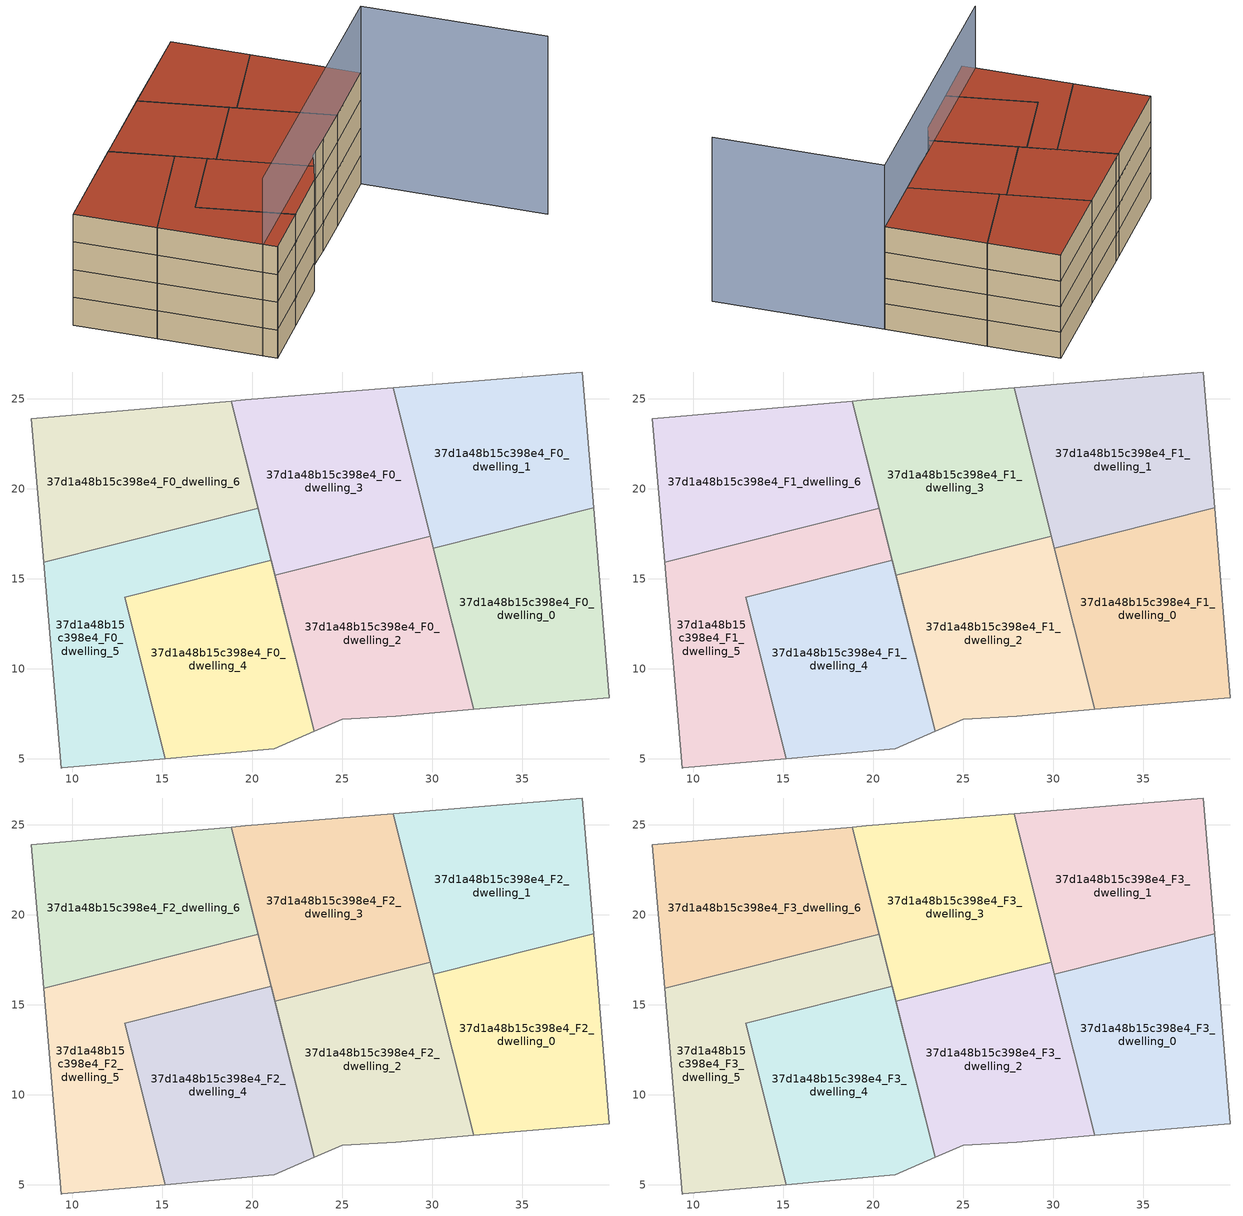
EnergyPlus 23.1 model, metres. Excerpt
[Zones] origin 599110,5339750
37d1a48b15c398e4_F0_dwelling_0
 floor ground (EU_floor_Construction): 38.98,18.94 39.85,8.4 32.33,7.74 30.07,16.7 z0
 wall adiabatic (EU_wall_Construction): 30.07,16.7 32.33,7.74 39.85,8.4 38.98,18.94 z0:3
 wall to 37d1a48b15c398e4_F0_dwelling_1 (EU_wall_Construction): 38.98,18.94 30.07,16.7 z0:3
37d1a48b15c398e4_F0_dwelling_1
 floor ground (EU_floor_Construction): 38.36,26.5 38.98,18.94 30.07,16.7 27.83,25.63 z0
 wall adiabatic (EU_wall_Construction): 38.98,18.94 38.36,26.5 27.83,25.63 30.07,16.7 z0:3
37d1a48b15c398e4_F0_dwelling_2
 floor ground (EU_floor_Construction): 29.9,17.38 32.33,7.74 27.98,7.35 24.99,7.2 23.44,6.52 21.26,15.2 z0
 wall adiabatic (EU_wall_Construction): 21.26,15.2 23.44,6.52 24.99,7.2 27.98,7.35 32.33,7.74 29.9,17.38 z0:3
 wall to 37d1a48b15c398e4_F0_dwelling_3 (EU_wall_Construction): 29.9,17.38 21.26,15.2 z0:3
37d1a48b15c398e4_F0_dwelling_3
 floor ground (EU_floor_Construction): 27.83,25.63 29.9,17.38 21.26,15.2 18.82,24.88 19.62,24.95 z0
 wall adiabatic (EU_wall_Construction): 29.9,17.38 27.83,25.63 19.62,24.95 18.82,24.88 21.26,15.2 z0:3
37d1a48b15c398e4_F0_dwelling_4
 floor ground (EU_floor_Construction): 21.05,16.03 23.44,6.52 21.22,5.56 15.16,5 12.9,13.98 z0
 wall adiabatic (EU_wall_Construction): 15.16,5 21.22,5.56 23.44,6.52 21.05,16.03 z0:3
 wall to 37d1a48b15c398e4_F0_dwelling_5 (EU_wall_Construction): 21.05,16.03 12.9,13.98 15.16,5 z0:3
37d1a48b15c398e4_F0_dwelling_5
 floor ground (EU_floor_Construction): 20.32,18.93 21.05,16.03 12.9,13.98 15.16,5 9.43,4.49 9.38,4.48 8.39,15.93 z0
 wall adiabatic (EU_wall_Construction): 8.39,15.93 9.38,4.48 9.43,4.49 15.16,5 / 21.05,16.03 20.32,18.93 z0:3
 wall to 37d1a48b15c398e4_F0_dwelling_6 (EU_wall_Construction): 20.32,18.93 8.39,15.93 z0:3
37d1a48b15c398e4_F0_dwelling_6
 floor ground (EU_floor_Construction): 18.82,24.88 20.32,18.93 8.39,15.93 7.7,23.91 z0
 wall adiabatic (EU_wall_Construction): 20.32,18.93 18.82,24.88 7.7,23.91 8.39,15.93 z0:3
37d1a48b15c398e4_F1_dwelling_0
 floor to 37d1a48b15c398e4_F0_dwelling_0 (EU_floor_Construction): 38.98,18.94 39.85,8.4 32.33,7.74 30.07,16.7 z3
 wall adiabatic (EU_wall_Construction): 30.07,16.7 32.33,7.74 39.85,8.4 38.98,18.94 z3:6
 wall to 37d1a48b15c398e4_F1_dwelling_1 (EU_wall_Construction): 38.98,18.94 30.07,16.7 z3:6
37d1a48b15c398e4_F1_dwelling_1
 floor to 37d1a48b15c398e4_F0_dwelling_1 (EU_floor_Construction): 38.36,26.5 38.98,18.94 30.07,16.7 27.83,25.63 z3
 wall adiabatic (EU_wall_Construction): 38.98,18.94 38.36,26.5 27.83,25.63 30.07,16.7 z3:6
37d1a48b15c398e4_F1_dwelling_2
 floor to 37d1a48b15c398e4_F0_dwelling_2 (EU_floor_Construction): 29.9,17.38 32.33,7.74 27.98,7.35 24.99,7.2 23.44,6.52 21.26,15.2 z3
 wall adiabatic (EU_wall_Construction): 21.26,15.2 23.44,6.52 24.99,7.2 27.98,7.35 32.33,7.74 29.9,17.38 z3:6
 wall to 37d1a48b15c398e4_F1_dwelling_3 (EU_wall_Construction): 29.9,17.38 21.26,15.2 z3:6
37d1a48b15c398e4_F1_dwelling_3
 floor to 37d1a48b15c398e4_F0_dwelling_3 (EU_floor_Construction): 27.83,25.63 29.9,17.38 21.26,15.2 18.82,24.88 19.62,24.95 z3
 wall adiabatic (EU_wall_Construction): 29.9,17.38 27.83,25.63 19.62,24.95 18.82,24.88 21.26,15.2 z3:6
37d1a48b15c398e4_F1_dwelling_4
 floor to 37d1a48b15c398e4_F0_dwelling_4 (EU_floor_Construction): 21.05,16.03 23.44,6.52 21.22,5.56 15.16,5 12.9,13.98 z3
 wall adiabatic (EU_wall_Construction): 15.16,5 21.22,5.56 23.44,6.52 21.05,16.03 z3:6
 wall to 37d1a48b15c398e4_F1_dwelling_5 (EU_wall_Construction): 21.05,16.03 12.9,13.98 15.16,5 z3:6
37d1a48b15c398e4_F1_dwelling_5
 floor to 37d1a48b15c398e4_F0_dwelling_5 (EU_floor_Construction): 20.32,18.93 21.05,16.03 12.9,13.98 15.16,5 9.43,4.49 9.38,4.48 8.39,15.93 z3
 wall adiabatic (EU_wall_Construction): 8.39,15.93 9.38,4.48 9.43,4.49 15.16,5 / 21.05,16.03 20.32,18.93 z3:6
 wall to 37d1a48b15c398e4_F1_dwelling_6 (EU_wall_Construction): 20.32,18.93 8.39,15.93 z3:6
37d1a48b15c398e4_F1_dwelling_6
 floor to 37d1a48b15c398e4_F0_dwelling_6 (EU_floor_Construction): 18.82,24.88 20.32,18.93 8.39,15.93 7.7,23.91 z3
 wall adiabatic (EU_wall_Construction): 20.32,18.93 18.82,24.88 7.7,23.91 8.39,15.93 z3:6
37d1a48b15c398e4_F2_dwelling_0
 floor to 37d1a48b15c398e4_F1_dwelling_0 (EU_floor_Construction): 38.98,18.94 39.85,8.4 32.33,7.74 30.07,16.7 z6
 wall adiabatic (EU_wall_Construction): 30.07,16.7 32.33,7.74 39.85,8.4 38.98,18.94 z6:9
 wall to 37d1a48b15c398e4_F2_dwelling_1 (EU_wall_Construction): 38.98,18.94 30.07,16.7 z6:9
37d1a48b15c398e4_F2_dwelling_1
 floor to 37d1a48b15c398e4_F1_dwelling_1 (EU_floor_Construction): 38.36,26.5 38.98,18.94 30.07,16.7 27.83,25.63 z6
 wall adiabatic (EU_wall_Construction): 38.98,18.94 38.36,26.5 27.83,25.63 30.07,16.7 z6:9
37d1a48b15c398e4_F2_dwelling_2
 floor to 37d1a48b15c398e4_F1_dwelling_2 (EU_floor_Construction): 29.9,17.38 32.33,7.74 27.98,7.35 24.99,7.2 23.44,6.52 21.26,15.2 z6
 wall adiabatic (EU_wall_Construction): 21.26,15.2 23.44,6.52 24.99,7.2 27.98,7.35 32.33,7.74 29.9,17.38 z6:9
 wall to 37d1a48b15c398e4_F2_dwelling_3 (EU_wall_Construction): 29.9,17.38 21.26,15.2 z6:9
37d1a48b15c398e4_F2_dwelling_3
 floor to 37d1a48b15c398e4_F1_dwelling_3 (EU_floor_Construction): 27.83,25.63 29.9,17.38 21.26,15.2 18.82,24.88 19.62,24.95 z6
 wall adiabatic (EU_wall_Construction): 29.9,17.38 27.83,25.63 19.62,24.95 18.82,24.88 21.26,15.2 z6:9
37d1a48b15c398e4_F2_dwelling_4
 floor to 37d1a48b15c398e4_F1_dwelling_4 (EU_floor_Construction): 21.05,16.03 23.44,6.52 21.22,5.56 15.16,5 12.9,13.98 z6
 wall adiabatic (EU_wall_Construction): 15.16,5 21.22,5.56 23.44,6.52 21.05,16.03 z6:9
 wall to 37d1a48b15c398e4_F2_dwelling_5 (EU_wall_Construction): 21.05,16.03 12.9,13.98 15.16,5 z6:9
37d1a48b15c398e4_F2_dwelling_5
 floor to 37d1a48b15c398e4_F1_dwelling_5 (EU_floor_Construction): 20.32,18.93 21.05,16.03 12.9,13.98 15.16,5 9.43,4.49 9.38,4.48 8.39,15.93 z6
 wall adiabatic (EU_wall_Construction): 8.39,15.93 9.38,4.48 9.43,4.49 15.16,5 / 21.05,16.03 20.32,18.93 z6:9
 wall to 37d1a48b15c398e4_F2_dwelling_6 (EU_wall_Construction): 20.32,18.93 8.39,15.93 z6:9
37d1a48b15c398e4_F2_dwelling_6
 floor to 37d1a48b15c398e4_F1_dwelling_6 (EU_floor_Construction): 18.82,24.88 20.32,18.93 8.39,15.93 7.7,23.91 z6
 wall adiabatic (EU_wall_Construction): 20.32,18.93 18.82,24.88 7.7,23.91 8.39,15.93 z6:9
37d1a48b15c398e4_F3_dwelling_0
 floor to 37d1a48b15c398e4_F2_dwelling_0 (EU_floor_Construction): 38.98,18.94 39.85,8.4 32.33,7.74 30.07,16.7 z9
 wall adiabatic (EU_wall_Construction): 30.07,16.7 32.33,7.74 39.85,8.4 38.98,18.94 z9:12
 wall to 37d1a48b15c398e4_F3_dwelling_1 (EU_wall_Construction): 38.98,18.94 30.07,16.7 z9:12
 roof outside (EU_roof_Construction): 39.85,8.4 38.98,18.94 30.07,16.7 32.33,7.74 z12
37d1a48b15c398e4_F3_dwelling_1
 floor to 37d1a48b15c398e4_F2_dwelling_1 (EU_floor_Construction): 38.36,26.5 38.98,18.94 30.07,16.7 27.83,25.63 z9
 wall adiabatic (EU_wall_Construction): 38.98,18.94 38.36,26.5 27.83,25.63 30.07,16.7 z9:12
 roof outside (EU_roof_Construction): 38.98,18.94 38.36,26.5 27.83,25.63 30.07,16.7 z12
37d1a48b15c398e4_F3_dwelling_2
 floor to 37d1a48b15c398e4_F2_dwelling_2 (EU_floor_Construction): 29.9,17.38 32.33,7.74 27.98,7.35 24.99,7.2 23.44,6.52 21.26,15.2 z9
 wall adiabatic (EU_wall_Construction): 21.26,15.2 23.44,6.52 24.99,7.2 27.98,7.35 32.33,7.74 29.9,17.38 z9:12
 wall to 37d1a48b15c398e4_F3_dwelling_3 (EU_wall_Construction): 29.9,17.38 21.26,15.2 z9:12
 roof outside (EU_roof_Construction): 32.33,7.74 29.9,17.38 21.26,15.2 23.44,6.52 24.99,7.2 27.98,7.35 z12
37d1a48b15c398e4_F3_dwelling_3
 floor to 37d1a48b15c398e4_F2_dwelling_3 (EU_floor_Construction): 27.83,25.63 29.9,17.38 21.26,15.2 18.82,24.88 19.62,24.95 z9
 wall adiabatic (EU_wall_Construction): 29.9,17.38 27.83,25.63 19.62,24.95 18.82,24.88 21.26,15.2 z9:12
 roof outside (EU_roof_Construction): 29.9,17.38 27.83,25.63 19.62,24.95 18.82,24.88 21.26,15.2 z12
37d1a48b15c398e4_F3_dwelling_4
 floor to 37d1a48b15c398e4_F2_dwelling_4 (EU_floor_Construction): 21.05,16.03 23.44,6.52 21.22,5.56 15.16,5 12.9,13.98 z9
 wall adiabatic (EU_wall_Construction): 15.16,5 21.22,5.56 23.44,6.52 21.05,16.03 z9:12
 wall to 37d1a48b15c398e4_F3_dwelling_5 (EU_wall_Construction): 21.05,16.03 12.9,13.98 15.16,5 z9:12
 roof outside (EU_roof_Construction): 23.44,6.52 21.05,16.03 12.9,13.98 15.16,5 21.22,5.56 z12
37d1a48b15c398e4_F3_dwelling_5
 floor to 37d1a48b15c398e4_F2_dwelling_5 (EU_floor_Construction): 20.32,18.93 21.05,16.03 12.9,13.98 15.16,5 9.43,4.49 9.38,4.48 8.39,15.93 z9
 wall adiabatic (EU_wall_Construction): 8.39,15.93 9.38,4.48 9.43,4.49 15.16,5 / 21.05,16.03 20.32,18.93 z9:12
 wall to 37d1a48b15c398e4_F3_dwelling_6 (EU_wall_Construction): 20.32,18.93 8.39,15.93 z9:12
 roof outside (EU_roof_Construction): 15.16,5 12.9,13.98 21.05,16.03 20.32,18.93 8.39,15.93 9.38,4.48 9.43,4.49 z12
37d1a48b15c398e4_F3_dwelling_6
 floor to 37d1a48b15c398e4_F2_dwelling_6 (EU_floor_Construction): 18.82,24.88 20.32,18.93 8.39,15.93 7.7,23.91 z9
 wall adiabatic (EU_wall_Construction): 20.32,18.93 18.82,24.88 7.7,23.91 8.39,15.93 z9:12
 roof outside (EU_roof_Construction): 20.32,18.93 18.82,24.88 7.7,23.91 8.39,15.93 z12
shading: 9.22,5.85 39.85,8.4 / 39.85,8.4 41.33,-9.4 z0:19.2
[Building]
EU S2 Campaign: North Axis=0; Terrain=City; Solar Distribution=FullExterior
[Site:Location]
Vienna: Latitude=48; Longitude=16.5; Time Zone=1; Elevation=183
[SizingPeriod:WeatherFileDays]
AnnualSizingPeriod: Begin Month=1; Begin Day of Month=1; End Month=12; End Day of Month=31; Day of Week for Start Day=Monday; Use Weather File Daylight Saving Period=No; Use Weather File Rain and Snow Indicators=No
[MATERIAL]
EU_InternalMass_Material: Roughness=MediumRough; Thickness=0.1; Conductivity=1; Density=1800; Specific Heat=900; Thermal Absorptance=0.9; Solar Absorptance=0.7; Visible Absorptance=0.7
[MATERIAL:NOMASS] Roughness=MediumRough; Thermal Absorptance=0.9; Solar Absorptance=0.7; Visible Absorptance=0.7
Name | Thermal Resistance
EU_wall_NoMass | 0.942466
EU_roof_NoMass | 0.551687
EU_floor_NoMass | 0.66527
[CONSTRUCTION]
EU_wall_Construction: EU_wall_NoMass
EU_roof_Construction: EU_roof_NoMass
EU_floor_Construction: EU_floor_NoMass
EU_InternalMass_Construction: EU_InternalMass_Material
[ZONE] Type=1; Multiplier=1; Ceiling Height=autocalculate; Floor Area=autocalculate; Part of Total Floor Area=Yes
Name | Volume
37d1a48b15c398e4_F0_dwelling_0; 37d1a48b15c398e4_F1_dwelling_0; 37d1a48b15c398e4_F2_dwelling_0; 37d1a48b15c398e4_F3_dwelling_0 | 247.121
37d1a48b15c398e4_F0_dwelling_1; 37d1a48b15c398e4_F1_dwelling_1; 37d1a48b15c398e4_F2_dwelling_1; 37d1a48b15c398e4_F3_dwelling_1 | 247.134
37d1a48b15c398e4_F0_dwelling_2; 37d1a48b15c398e4_F1_dwelling_2; 37d1a48b15c398e4_F2_dwelling_2; 37d1a48b15c398e4_F3_dwelling_2 | 247.128
37d1a48b15c398e4_F0_dwelling_3; 37d1a48b15c398e4_F1_dwelling_3; 37d1a48b15c398e4_F2_dwelling_3; 37d1a48b15c398e4_F3_dwelling_3 | 247.12
37d1a48b15c398e4_F0_dwelling_4; 37d1a48b15c398e4_F1_dwelling_4; 37d1a48b15c398e4_F2_dwelling_4; 37d1a48b15c398e4_F3_dwelling_4 | 247.139
37d1a48b15c398e4_F0_dwelling_5; 37d1a48b15c398e4_F1_dwelling_5; 37d1a48b15c398e4_F2_dwelling_5; 37d1a48b15c398e4_F3_dwelling_5 | 247.133
37d1a48b15c398e4_F0_dwelling_6; 37d1a48b15c398e4_F1_dwelling_6; 37d1a48b15c398e4_F2_dwelling_6; 37d1a48b15c398e4_F3_dwelling_6 | 247.148
[INTERNALMASS] Construction=EU_InternalMass_Construction
Name | Zone or ZoneList | Surface Area
37d1a48b15c398e4_F0_dwelling_0_EU_InternalMass | 37d1a48b15c398e4_F0_dwelling_0 | 82.3749
37d1a48b15c398e4_F0_dwelling_1_EU_InternalMass | 37d1a48b15c398e4_F0_dwelling_1 | 82.3799
37d1a48b15c398e4_F0_dwelling_2_EU_InternalMass | 37d1a48b15c398e4_F0_dwelling_2 | 82.3792
37d1a48b15c398e4_F0_dwelling_3_EU_InternalMass | 37d1a48b15c398e4_F0_dwelling_3 | 82.3728
37d1a48b15c398e4_F0_dwelling_4_EU_InternalMass | 37d1a48b15c398e4_F0_dwelling_4 | 82.3808
37d1a48b15c398e4_F0_dwelling_5_EU_InternalMass | 37d1a48b15c398e4_F0_dwelling_5 | 82.3777
37d1a48b15c398e4_F0_dwelling_6_EU_InternalMass | 37d1a48b15c398e4_F0_dwelling_6 | 82.3834
37d1a48b15c398e4_F1_dwelling_0_EU_InternalMass | 37d1a48b15c398e4_F1_dwelling_0 | 82.3749
37d1a48b15c398e4_F1_dwelling_1_EU_InternalMass | 37d1a48b15c398e4_F1_dwelling_1 | 82.3799
37d1a48b15c398e4_F1_dwelling_2_EU_InternalMass | 37d1a48b15c398e4_F1_dwelling_2 | 82.3792
37d1a48b15c398e4_F1_dwelling_3_EU_InternalMass | 37d1a48b15c398e4_F1_dwelling_3 | 82.3728
37d1a48b15c398e4_F1_dwelling_4_EU_InternalMass | 37d1a48b15c398e4_F1_dwelling_4 | 82.3808
37d1a48b15c398e4_F1_dwelling_5_EU_InternalMass | 37d1a48b15c398e4_F1_dwelling_5 | 82.3777
37d1a48b15c398e4_F1_dwelling_6_EU_InternalMass | 37d1a48b15c398e4_F1_dwelling_6 | 82.3834
37d1a48b15c398e4_F2_dwelling_0_EU_InternalMass | 37d1a48b15c398e4_F2_dwelling_0 | 82.3749
37d1a48b15c398e4_F2_dwelling_1_EU_InternalMass | 37d1a48b15c398e4_F2_dwelling_1 | 82.3799
37d1a48b15c398e4_F2_dwelling_2_EU_InternalMass | 37d1a48b15c398e4_F2_dwelling_2 | 82.3792
37d1a48b15c398e4_F2_dwelling_3_EU_InternalMass | 37d1a48b15c398e4_F2_dwelling_3 | 82.3728
37d1a48b15c398e4_F2_dwelling_4_EU_InternalMass | 37d1a48b15c398e4_F2_dwelling_4 | 82.3808
37d1a48b15c398e4_F2_dwelling_5_EU_InternalMass | 37d1a48b15c398e4_F2_dwelling_5 | 82.3777
37d1a48b15c398e4_F2_dwelling_6_EU_InternalMass | 37d1a48b15c398e4_F2_dwelling_6 | 82.3834
37d1a48b15c398e4_F3_dwelling_0_EU_InternalMass | 37d1a48b15c398e4_F3_dwelling_0 | 82.3749
37d1a48b15c398e4_F3_dwelling_1_EU_InternalMass | 37d1a48b15c398e4_F3_dwelling_1 | 82.3799
37d1a48b15c398e4_F3_dwelling_2_EU_InternalMass | 37d1a48b15c398e4_F3_dwelling_2 | 82.3792
37d1a48b15c398e4_F3_dwelling_3_EU_InternalMass | 37d1a48b15c398e4_F3_dwelling_3 | 82.3728
37d1a48b15c398e4_F3_dwelling_4_EU_InternalMass | 37d1a48b15c398e4_F3_dwelling_4 | 82.3808
37d1a48b15c398e4_F3_dwelling_5_EU_InternalMass | 37d1a48b15c398e4_F3_dwelling_5 | 82.3777
37d1a48b15c398e4_F3_dwelling_6_EU_InternalMass | 37d1a48b15c398e4_F3_dwelling_6 | 82.3834
[OTHEREQUIPMENT] Fuel Type=Electricity; Design Level Calculation Method=Watts/Area; Power per Zone Floor Area=1; Fraction Latent=0; Fraction Radiant=0; Fraction Lost=0; Carbon Dioxide Generation Rate=0; EndUse Subcategory=EU_Step8_InternalGains
Name | Zone or ZoneList or Space or SpaceList | Schedule
EU_Step8_InternalGain_37d1a48b15c398e4_F0_dwelling_0_f000 | 37d1a48b15c398e4_F0_dwelling_0 | EU_Step8_GainSchedule_37d1a48b15c398e4_F0_dwelling_0_f000
EU_Step8_InternalGain_37d1a48b15c398e4_F0_dwelling_1_f000 | 37d1a48b15c398e4_F0_dwelling_1 | EU_Step8_GainSchedule_37d1a48b15c398e4_F0_dwelling_1_f000
EU_Step8_InternalGain_37d1a48b15c398e4_F0_dwelling_2_f000 | 37d1a48b15c398e4_F0_dwelling_2 | EU_Step8_GainSchedule_37d1a48b15c398e4_F0_dwelling_2_f000
EU_Step8_InternalGain_37d1a48b15c398e4_F0_dwelling_3_f000 | 37d1a48b15c398e4_F0_dwelling_3 | EU_Step8_GainSchedule_37d1a48b15c398e4_F0_dwelling_3_f000
EU_Step8_InternalGain_37d1a48b15c398e4_F0_dwelling_4_f000 | 37d1a48b15c398e4_F0_dwelling_4 | EU_Step8_GainSchedule_37d1a48b15c398e4_F0_dwelling_4_f000
EU_Step8_InternalGain_37d1a48b15c398e4_F0_dwelling_5_f000 | 37d1a48b15c398e4_F0_dwelling_5 | EU_Step8_GainSchedule_37d1a48b15c398e4_F0_dwelling_5_f000
EU_Step8_InternalGain_37d1a48b15c398e4_F0_dwelling_6_f000 | 37d1a48b15c398e4_F0_dwelling_6 | EU_Step8_GainSchedule_37d1a48b15c398e4_F0_dwelling_6_f000
EU_Step8_InternalGain_37d1a48b15c398e4_F1_dwelling_0_f000 | 37d1a48b15c398e4_F1_dwelling_0 | EU_Step8_GainSchedule_37d1a48b15c398e4_F1_dwelling_0_f000
EU_Step8_InternalGain_37d1a48b15c398e4_F1_dwelling_1_f000 | 37d1a48b15c398e4_F1_dwelling_1 | EU_Step8_GainSchedule_37d1a48b15c398e4_F1_dwelling_1_f000
EU_Step8_InternalGain_37d1a48b15c398e4_F1_dwelling_2_f000 | 37d1a48b15c398e4_F1_dwelling_2 | EU_Step8_GainSchedule_37d1a48b15c398e4_F1_dwelling_2_f000
EU_Step8_InternalGain_37d1a48b15c398e4_F1_dwelling_3_f000 | 37d1a48b15c398e4_F1_dwelling_3 | EU_Step8_GainSchedule_37d1a48b15c398e4_F1_dwelling_3_f000
EU_Step8_InternalGain_37d1a48b15c398e4_F1_dwelling_4_f000 | 37d1a48b15c398e4_F1_dwelling_4 | EU_Step8_GainSchedule_37d1a48b15c398e4_F1_dwelling_4_f000
EU_Step8_InternalGain_37d1a48b15c398e4_F1_dwelling_5_f000 | 37d1a48b15c398e4_F1_dwelling_5 | EU_Step8_GainSchedule_37d1a48b15c398e4_F1_dwelling_5_f000
EU_Step8_InternalGain_37d1a48b15c398e4_F1_dwelling_6_f000 | 37d1a48b15c398e4_F1_dwelling_6 | EU_Step8_GainSchedule_37d1a48b15c398e4_F1_dwelling_6_f000
EU_Step8_InternalGain_37d1a48b15c398e4_F2_dwelling_0_f000 | 37d1a48b15c398e4_F2_dwelling_0 | EU_Step8_GainSchedule_37d1a48b15c398e4_F2_dwelling_0_f000
EU_Step8_InternalGain_37d1a48b15c398e4_F2_dwelling_1_f000 | 37d1a48b15c398e4_F2_dwelling_1 | EU_Step8_GainSchedule_37d1a48b15c398e4_F2_dwelling_1_f000
EU_Step8_InternalGain_37d1a48b15c398e4_F2_dwelling_2_f000 | 37d1a48b15c398e4_F2_dwelling_2 | EU_Step8_GainSchedule_37d1a48b15c398e4_F2_dwelling_2_f000
EU_Step8_InternalGain_37d1a48b15c398e4_F2_dwelling_3_f000 | 37d1a48b15c398e4_F2_dwelling_3 | EU_Step8_GainSchedule_37d1a48b15c398e4_F2_dwelling_3_f000
EU_Step8_InternalGain_37d1a48b15c398e4_F2_dwelling_4_f000 | 37d1a48b15c398e4_F2_dwelling_4 | EU_Step8_GainSchedule_37d1a48b15c398e4_F2_dwelling_4_f000
EU_Step8_InternalGain_37d1a48b15c398e4_F2_dwelling_5_f000 | 37d1a48b15c398e4_F2_dwelling_5 | EU_Step8_GainSchedule_37d1a48b15c398e4_F2_dwelling_5_f000
EU_Step8_InternalGain_37d1a48b15c398e4_F2_dwelling_6_f000 | 37d1a48b15c398e4_F2_dwelling_6 | EU_Step8_GainSchedule_37d1a48b15c398e4_F2_dwelling_6_f000
EU_Step8_InternalGain_37d1a48b15c398e4_F3_dwelling_0_f000 | 37d1a48b15c398e4_F3_dwelling_0 | EU_Step8_GainSchedule_37d1a48b15c398e4_F3_dwelling_0_f000
EU_Step8_InternalGain_37d1a48b15c398e4_F3_dwelling_1_f000 | 37d1a48b15c398e4_F3_dwelling_1 | EU_Step8_GainSchedule_37d1a48b15c398e4_F3_dwelling_1_f000
EU_Step8_InternalGain_37d1a48b15c398e4_F3_dwelling_2_f000 | 37d1a48b15c398e4_F3_dwelling_2 | EU_Step8_GainSchedule_37d1a48b15c398e4_F3_dwelling_2_f000
EU_Step8_InternalGain_37d1a48b15c398e4_F3_dwelling_3_f000 | 37d1a48b15c398e4_F3_dwelling_3 | EU_Step8_GainSchedule_37d1a48b15c398e4_F3_dwelling_3_f000
EU_Step8_InternalGain_37d1a48b15c398e4_F3_dwelling_4_f000 | 37d1a48b15c398e4_F3_dwelling_4 | EU_Step8_GainSchedule_37d1a48b15c398e4_F3_dwelling_4_f000
EU_Step8_InternalGain_37d1a48b15c398e4_F3_dwelling_5_f000 | 37d1a48b15c398e4_F3_dwelling_5 | EU_Step8_GainSchedule_37d1a48b15c398e4_F3_dwelling_5_f000
EU_Step8_InternalGain_37d1a48b15c398e4_F3_dwelling_6_f000 | 37d1a48b15c398e4_F3_dwelling_6 | EU_Step8_GainSchedule_37d1a48b15c398e4_F3_dwelling_6_f000
[ZONEVENTILATION:DESIGNFLOWRATE] Schedule=EU_AlwaysOn; Design Flow Rate Calculation Method=AirChanges/Hour; Air Changes per Hour=0.530523; Ventilation Type=Natural; Fan Pressure Rise=0; Fan Total Efficiency=1; Constant Term Coefficient=1; Temperature Term Coefficient=0; Velocity Term Coefficient=0; Velocity Squared Term Coefficient=0; Minimum Indoor Temperature=-100; Maximum Indoor Temperature=100; Delta Temperature=-100; Minimum Outdoor Temperature=-100; Maximum Outdoor Temperature=100; Maximum Wind Speed=40
Name | Zone or ZoneList or Space or SpaceList
EU_ConstantAir_37d1a48b15c398e4_F0_dwelling_0 | 37d1a48b15c398e4_F0_dwelling_0
EU_ConstantAir_37d1a48b15c398e4_F0_dwelling_1 | 37d1a48b15c398e4_F0_dwelling_1
EU_ConstantAir_37d1a48b15c398e4_F0_dwelling_2 | 37d1a48b15c398e4_F0_dwelling_2
EU_ConstantAir_37d1a48b15c398e4_F0_dwelling_3 | 37d1a48b15c398e4_F0_dwelling_3
EU_ConstantAir_37d1a48b15c398e4_F0_dwelling_4 | 37d1a48b15c398e4_F0_dwelling_4
EU_ConstantAir_37d1a48b15c398e4_F0_dwelling_5 | 37d1a48b15c398e4_F0_dwelling_5
EU_ConstantAir_37d1a48b15c398e4_F0_dwelling_6 | 37d1a48b15c398e4_F0_dwelling_6
EU_ConstantAir_37d1a48b15c398e4_F1_dwelling_0 | 37d1a48b15c398e4_F1_dwelling_0
EU_ConstantAir_37d1a48b15c398e4_F1_dwelling_1 | 37d1a48b15c398e4_F1_dwelling_1
EU_ConstantAir_37d1a48b15c398e4_F1_dwelling_2 | 37d1a48b15c398e4_F1_dwelling_2
EU_ConstantAir_37d1a48b15c398e4_F1_dwelling_3 | 37d1a48b15c398e4_F1_dwelling_3
EU_ConstantAir_37d1a48b15c398e4_F1_dwelling_4 | 37d1a48b15c398e4_F1_dwelling_4
EU_ConstantAir_37d1a48b15c398e4_F1_dwelling_5 | 37d1a48b15c398e4_F1_dwelling_5
EU_ConstantAir_37d1a48b15c398e4_F1_dwelling_6 | 37d1a48b15c398e4_F1_dwelling_6
EU_ConstantAir_37d1a48b15c398e4_F2_dwelling_0 | 37d1a48b15c398e4_F2_dwelling_0
EU_ConstantAir_37d1a48b15c398e4_F2_dwelling_1 | 37d1a48b15c398e4_F2_dwelling_1
EU_ConstantAir_37d1a48b15c398e4_F2_dwelling_2 | 37d1a48b15c398e4_F2_dwelling_2
EU_ConstantAir_37d1a48b15c398e4_F2_dwelling_3 | 37d1a48b15c398e4_F2_dwelling_3
EU_ConstantAir_37d1a48b15c398e4_F2_dwelling_4 | 37d1a48b15c398e4_F2_dwelling_4
EU_ConstantAir_37d1a48b15c398e4_F2_dwelling_5 | 37d1a48b15c398e4_F2_dwelling_5
EU_ConstantAir_37d1a48b15c398e4_F2_dwelling_6 | 37d1a48b15c398e4_F2_dwelling_6
EU_ConstantAir_37d1a48b15c398e4_F3_dwelling_0 | 37d1a48b15c398e4_F3_dwelling_0
EU_ConstantAir_37d1a48b15c398e4_F3_dwelling_1 | 37d1a48b15c398e4_F3_dwelling_1
EU_ConstantAir_37d1a48b15c398e4_F3_dwelling_2 | 37d1a48b15c398e4_F3_dwelling_2
EU_ConstantAir_37d1a48b15c398e4_F3_dwelling_3 | 37d1a48b15c398e4_F3_dwelling_3
EU_ConstantAir_37d1a48b15c398e4_F3_dwelling_4 | 37d1a48b15c398e4_F3_dwelling_4
EU_ConstantAir_37d1a48b15c398e4_F3_dwelling_5 | 37d1a48b15c398e4_F3_dwelling_5
EU_ConstantAir_37d1a48b15c398e4_F3_dwelling_6 | 37d1a48b15c398e4_F3_dwelling_6
[HVACTEMPLATE:THERMOSTAT] Constant Heating Setpoint=20; Constant Cooling Setpoint=50
EU_HeatOnly_37d1a48b15c398e4_F0_dwelling_0; EU_HeatOnly_37d1a48b15c398e4_F0_dwelling_1; EU_HeatOnly_37d1a48b15c398e4_F0_dwelling_2; EU_HeatOnly_37d1a48b15c398e4_F0_dwelling_3; EU_HeatOnly_37d1a48b15c398e4_F0_dwelling_4; EU_HeatOnly_37d1a48b15c398e4_F0_dwelling_5; EU_HeatOnly_37d1a48b15c398e4_F0_dwelling_6; EU_HeatOnly_37d1a48b15c398e4_F1_dwelling_0; EU_HeatOnly_37d1a48b15c398e4_F1_dwelling_1; EU_HeatOnly_37d1a48b15c398e4_F1_dwelling_2; EU_HeatOnly_37d1a48b15c398e4_F1_dwelling_3; EU_HeatOnly_37d1a48b15c398e4_F1_dwelling_4; EU_HeatOnly_37d1a48b15c398e4_F1_dwelling_5; EU_HeatOnly_37d1a48b15c398e4_F1_dwelling_6; EU_HeatOnly_37d1a48b15c398e4_F2_dwelling_0; EU_HeatOnly_37d1a48b15c398e4_F2_dwelling_1; EU_HeatOnly_37d1a48b15c398e4_F2_dwelling_2; EU_HeatOnly_37d1a48b15c398e4_F2_dwelling_3; EU_HeatOnly_37d1a48b15c398e4_F2_dwelling_4; EU_HeatOnly_37d1a48b15c398e4_F2_dwelling_5; EU_HeatOnly_37d1a48b15c398e4_F2_dwelling_6; EU_HeatOnly_37d1a48b15c398e4_F3_dwelling_0; EU_HeatOnly_37d1a48b15c398e4_F3_dwelling_1; EU_HeatOnly_37d1a48b15c398e4_F3_dwelling_2; EU_HeatOnly_37d1a48b15c398e4_F3_dwelling_3; EU_HeatOnly_37d1a48b15c398e4_F3_dwelling_4; EU_HeatOnly_37d1a48b15c398e4_F3_dwelling_5; EU_HeatOnly_37d1a48b15c398e4_F3_dwelling_6
[HVACTEMPLATE:ZONE:IDEALLOADSAIRSYSTEM] System Availability Schedule=EU_AlwaysOn; Maximum Heating Supply Air Temperature=50; Minimum Cooling Supply Air Temperature=13; Maximum Heating Supply Air Humidity Ratio=0.0156; Minimum Cooling Supply Air Humidity Ratio=0.0077; Heating Limit=NoLimit; Cooling Limit=NoLimit; Heating Availability Schedule=EU_AlwaysOn; Cooling Availability Schedule=EU_CoolingOff; Dehumidification Control Type=ConstantSensibleHeatRatio; Cooling Sensible Heat Ratio=0.7; Dehumidification Setpoint=60; Humidification Control Type=None; Humidification Setpoint=30; Outdoor Air Method=None; Outdoor Air Flow Rate per Person=0.00944; Outdoor Air Flow Rate per Zone Floor Area=0; Outdoor Air Flow Rate per Zone=0; Demand Controlled Ventilation Type=None; Outdoor Air Economizer Type=NoEconomizer; Heat Recovery Type=None; Sensible Heat Recovery Effectiveness=0.7; Latent Heat Recovery Effectiveness=0.65
Name | Template Thermostat
37d1a48b15c398e4_F0_dwelling_0 | EU_HeatOnly_37d1a48b15c398e4_F0_dwelling_0
37d1a48b15c398e4_F0_dwelling_1 | EU_HeatOnly_37d1a48b15c398e4_F0_dwelling_1
37d1a48b15c398e4_F0_dwelling_2 | EU_HeatOnly_37d1a48b15c398e4_F0_dwelling_2
37d1a48b15c398e4_F0_dwelling_3 | EU_HeatOnly_37d1a48b15c398e4_F0_dwelling_3
37d1a48b15c398e4_F0_dwelling_4 | EU_HeatOnly_37d1a48b15c398e4_F0_dwelling_4
37d1a48b15c398e4_F0_dwelling_5 | EU_HeatOnly_37d1a48b15c398e4_F0_dwelling_5
37d1a48b15c398e4_F0_dwelling_6 | EU_HeatOnly_37d1a48b15c398e4_F0_dwelling_6
37d1a48b15c398e4_F1_dwelling_0 | EU_HeatOnly_37d1a48b15c398e4_F1_dwelling_0
37d1a48b15c398e4_F1_dwelling_1 | EU_HeatOnly_37d1a48b15c398e4_F1_dwelling_1
37d1a48b15c398e4_F1_dwelling_2 | EU_HeatOnly_37d1a48b15c398e4_F1_dwelling_2
37d1a48b15c398e4_F1_dwelling_3 | EU_HeatOnly_37d1a48b15c398e4_F1_dwelling_3
37d1a48b15c398e4_F1_dwelling_4 | EU_HeatOnly_37d1a48b15c398e4_F1_dwelling_4
37d1a48b15c398e4_F1_dwelling_5 | EU_HeatOnly_37d1a48b15c398e4_F1_dwelling_5
37d1a48b15c398e4_F1_dwelling_6 | EU_HeatOnly_37d1a48b15c398e4_F1_dwelling_6
37d1a48b15c398e4_F2_dwelling_0 | EU_HeatOnly_37d1a48b15c398e4_F2_dwelling_0
37d1a48b15c398e4_F2_dwelling_1 | EU_HeatOnly_37d1a48b15c398e4_F2_dwelling_1
37d1a48b15c398e4_F2_dwelling_2 | EU_HeatOnly_37d1a48b15c398e4_F2_dwelling_2
37d1a48b15c398e4_F2_dwelling_3 | EU_HeatOnly_37d1a48b15c398e4_F2_dwelling_3
37d1a48b15c398e4_F2_dwelling_4 | EU_HeatOnly_37d1a48b15c398e4_F2_dwelling_4
37d1a48b15c398e4_F2_dwelling_5 | EU_HeatOnly_37d1a48b15c398e4_F2_dwelling_5
37d1a48b15c398e4_F2_dwelling_6 | EU_HeatOnly_37d1a48b15c398e4_F2_dwelling_6
37d1a48b15c398e4_F3_dwelling_0 | EU_HeatOnly_37d1a48b15c398e4_F3_dwelling_0
37d1a48b15c398e4_F3_dwelling_1 | EU_HeatOnly_37d1a48b15c398e4_F3_dwelling_1
37d1a48b15c398e4_F3_dwelling_2 | EU_HeatOnly_37d1a48b15c398e4_F3_dwelling_2
37d1a48b15c398e4_F3_dwelling_3 | EU_HeatOnly_37d1a48b15c398e4_F3_dwelling_3
37d1a48b15c398e4_F3_dwelling_4 | EU_HeatOnly_37d1a48b15c398e4_F3_dwelling_4
37d1a48b15c398e4_F3_dwelling_5 | EU_HeatOnly_37d1a48b15c398e4_F3_dwelling_5
37d1a48b15c398e4_F3_dwelling_6 | EU_HeatOnly_37d1a48b15c398e4_F3_dwelling_6
[SIZING:ZONE] Zone Cooling Design Supply Air Temperature Input Method=SupplyAirTemperature; Zone Cooling Design Supply Air Temperature=13; Zone Heating Design Supply Air Temperature Input Method=SupplyAirTemperature; Zone Heating Design Supply Air Temperature=50; Zone Cooling Design Supply Air Humidity Ratio=0.008; Zone Heating Design Supply Air Humidity Ratio=0.008; Cooling Design Air Flow Method=DesignDay; Cooling Design Air Flow Rate=0; Cooling Minimum Air Flow per Zone Floor Area=0.000762; Cooling Minimum Air Flow=0; Cooling Minimum Air Flow Fraction=0.2; Heating Design Air Flow Method=DesignDay; Heating Design Air Flow Rate=0; Heating Maximum Air Flow per Zone Floor Area=0.002032; Heating Maximum Air Flow=0.141576; Heating Maximum Air Flow Fraction=0.3; Account for Dedicated Outdoor Air System=No; Dedicated Outdoor Air System Control Strategy=NeutralSupplyAir; Dedicated Outdoor Air Low Setpoint Temperature for Design=autosize; Dedicated Outdoor Air High Setpoint Temperature for Design=autosize; Zone Load Sizing Method=Sensible Load Only No Latent Load; Zone Latent Cooling Design Supply Air Humidity Ratio Input Method=HumidityRatioDifference; Zone Cooling Design Supply Air Humidity Ratio Difference=0.005; Zone Latent Heating Design Supply Air Humidity Ratio Input Method=HumidityRatioDifference; Zone Humidification Design Supply Air Humidity Ratio Difference=0.005
37d1a48b15c398e4_F0_dwelling_0; 37d1a48b15c398e4_F0_dwelling_1; 37d1a48b15c398e4_F0_dwelling_2; 37d1a48b15c398e4_F0_dwelling_3; 37d1a48b15c398e4_F0_dwelling_4; 37d1a48b15c398e4_F0_dwelling_5; 37d1a48b15c398e4_F0_dwelling_6; 37d1a48b15c398e4_F1_dwelling_0; 37d1a48b15c398e4_F1_dwelling_1; 37d1a48b15c398e4_F1_dwelling_2; 37d1a48b15c398e4_F1_dwelling_3; 37d1a48b15c398e4_F1_dwelling_4; 37d1a48b15c398e4_F1_dwelling_5; 37d1a48b15c398e4_F1_dwelling_6; 37d1a48b15c398e4_F2_dwelling_0; 37d1a48b15c398e4_F2_dwelling_1; 37d1a48b15c398e4_F2_dwelling_2; 37d1a48b15c398e4_F2_dwelling_3; 37d1a48b15c398e4_F2_dwelling_4; 37d1a48b15c398e4_F2_dwelling_5; 37d1a48b15c398e4_F2_dwelling_6; 37d1a48b15c398e4_F3_dwelling_0; 37d1a48b15c398e4_F3_dwelling_1; 37d1a48b15c398e4_F3_dwelling_2; 37d1a48b15c398e4_F3_dwelling_3; 37d1a48b15c398e4_F3_dwelling_4; 37d1a48b15c398e4_F3_dwelling_5; 37d1a48b15c398e4_F3_dwelling_6
[SCHEDULE:CONSTANT]
Name | Hourly Value
EU_AlwaysOn | 1
EU_CoolingOff | 0
[SCHEDULE:FILE] Column Number=1; Rows to Skip at Top=0; Number of Hours of Data=8760; Column Separator=Comma; Interpolate to Timestep=No; Minutes per Item=60; Adjust Schedule for Daylight Savings=Yes
Name | File
EU_Step8_GainSchedule_37d1a48b15c398e4_F0_dwelling_0_f000 | ../../schedules/37d1a48b15c398e4/37d1a48b15c398e4_F0_dwelling_0_f000_gain.csv
EU_Step8_GainSchedule_37d1a48b15c398e4_F0_dwelling_1_f000 | ../../schedules/37d1a48b15c398e4/37d1a48b15c398e4_F0_dwelling_1_f000_gain.csv
EU_Step8_GainSchedule_37d1a48b15c398e4_F0_dwelling_2_f000 | ../../schedules/37d1a48b15c398e4/37d1a48b15c398e4_F0_dwelling_2_f000_gain.csv
EU_Step8_GainSchedule_37d1a48b15c398e4_F0_dwelling_3_f000 | ../../schedules/37d1a48b15c398e4/37d1a48b15c398e4_F0_dwelling_3_f000_gain.csv
EU_Step8_GainSchedule_37d1a48b15c398e4_F0_dwelling_4_f000 | ../../schedules/37d1a48b15c398e4/37d1a48b15c398e4_F0_dwelling_4_f000_gain.csv
EU_Step8_GainSchedule_37d1a48b15c398e4_F0_dwelling_5_f000 | ../../schedules/37d1a48b15c398e4/37d1a48b15c398e4_F0_dwelling_5_f000_gain.csv
EU_Step8_GainSchedule_37d1a48b15c398e4_F0_dwelling_6_f000 | ../../schedules/37d1a48b15c398e4/37d1a48b15c398e4_F0_dwelling_6_f000_gain.csv
EU_Step8_GainSchedule_37d1a48b15c398e4_F1_dwelling_0_f000 | ../../schedules/37d1a48b15c398e4/37d1a48b15c398e4_F1_dwelling_0_f000_gain.csv
EU_Step8_GainSchedule_37d1a48b15c398e4_F1_dwelling_1_f000 | ../../schedules/37d1a48b15c398e4/37d1a48b15c398e4_F1_dwelling_1_f000_gain.csv
EU_Step8_GainSchedule_37d1a48b15c398e4_F1_dwelling_2_f000 | ../../schedules/37d1a48b15c398e4/37d1a48b15c398e4_F1_dwelling_2_f000_gain.csv
EU_Step8_GainSchedule_37d1a48b15c398e4_F1_dwelling_3_f000 | ../../schedules/37d1a48b15c398e4/37d1a48b15c398e4_F1_dwelling_3_f000_gain.csv
EU_Step8_GainSchedule_37d1a48b15c398e4_F1_dwelling_4_f000 | ../../schedules/37d1a48b15c398e4/37d1a48b15c398e4_F1_dwelling_4_f000_gain.csv
EU_Step8_GainSchedule_37d1a48b15c398e4_F1_dwelling_5_f000 | ../../schedules/37d1a48b15c398e4/37d1a48b15c398e4_F1_dwelling_5_f000_gain.csv
EU_Step8_GainSchedule_37d1a48b15c398e4_F1_dwelling_6_f000 | ../../schedules/37d1a48b15c398e4/37d1a48b15c398e4_F1_dwelling_6_f000_gain.csv
EU_Step8_GainSchedule_37d1a48b15c398e4_F2_dwelling_0_f000 | ../../schedules/37d1a48b15c398e4/37d1a48b15c398e4_F2_dwelling_0_f000_gain.csv
EU_Step8_GainSchedule_37d1a48b15c398e4_F2_dwelling_1_f000 | ../../schedules/37d1a48b15c398e4/37d1a48b15c398e4_F2_dwelling_1_f000_gain.csv
EU_Step8_GainSchedule_37d1a48b15c398e4_F2_dwelling_2_f000 | ../../schedules/37d1a48b15c398e4/37d1a48b15c398e4_F2_dwelling_2_f000_gain.csv
EU_Step8_GainSchedule_37d1a48b15c398e4_F2_dwelling_3_f000 | ../../schedules/37d1a48b15c398e4/37d1a48b15c398e4_F2_dwelling_3_f000_gain.csv
EU_Step8_GainSchedule_37d1a48b15c398e4_F2_dwelling_4_f000 | ../../schedules/37d1a48b15c398e4/37d1a48b15c398e4_F2_dwelling_4_f000_gain.csv
EU_Step8_GainSchedule_37d1a48b15c398e4_F2_dwelling_5_f000 | ../../schedules/37d1a48b15c398e4/37d1a48b15c398e4_F2_dwelling_5_f000_gain.csv
EU_Step8_GainSchedule_37d1a48b15c398e4_F2_dwelling_6_f000 | ../../schedules/37d1a48b15c398e4/37d1a48b15c398e4_F2_dwelling_6_f000_gain.csv
EU_Step8_GainSchedule_37d1a48b15c398e4_F3_dwelling_0_f000 | ../../schedules/37d1a48b15c398e4/37d1a48b15c398e4_F3_dwelling_0_f000_gain.csv
EU_Step8_GainSchedule_37d1a48b15c398e4_F3_dwelling_1_f000 | ../../schedules/37d1a48b15c398e4/37d1a48b15c398e4_F3_dwelling_1_f000_gain.csv
EU_Step8_GainSchedule_37d1a48b15c398e4_F3_dwelling_2_f000 | ../../schedules/37d1a48b15c398e4/37d1a48b15c398e4_F3_dwelling_2_f000_gain.csv
EU_Step8_GainSchedule_37d1a48b15c398e4_F3_dwelling_3_f000 | ../../schedules/37d1a48b15c398e4/37d1a48b15c398e4_F3_dwelling_3_f000_gain.csv
EU_Step8_GainSchedule_37d1a48b15c398e4_F3_dwelling_4_f000 | ../../schedules/37d1a48b15c398e4/37d1a48b15c398e4_F3_dwelling_4_f000_gain.csv
EU_Step8_GainSchedule_37d1a48b15c398e4_F3_dwelling_5_f000 | ../../schedules/37d1a48b15c398e4/37d1a48b15c398e4_F3_dwelling_5_f000_gain.csv
EU_Step8_GainSchedule_37d1a48b15c398e4_F3_dwelling_6_f000 | ../../schedules/37d1a48b15c398e4/37d1a48b15c398e4_F3_dwelling_6_f000_gain.csv
